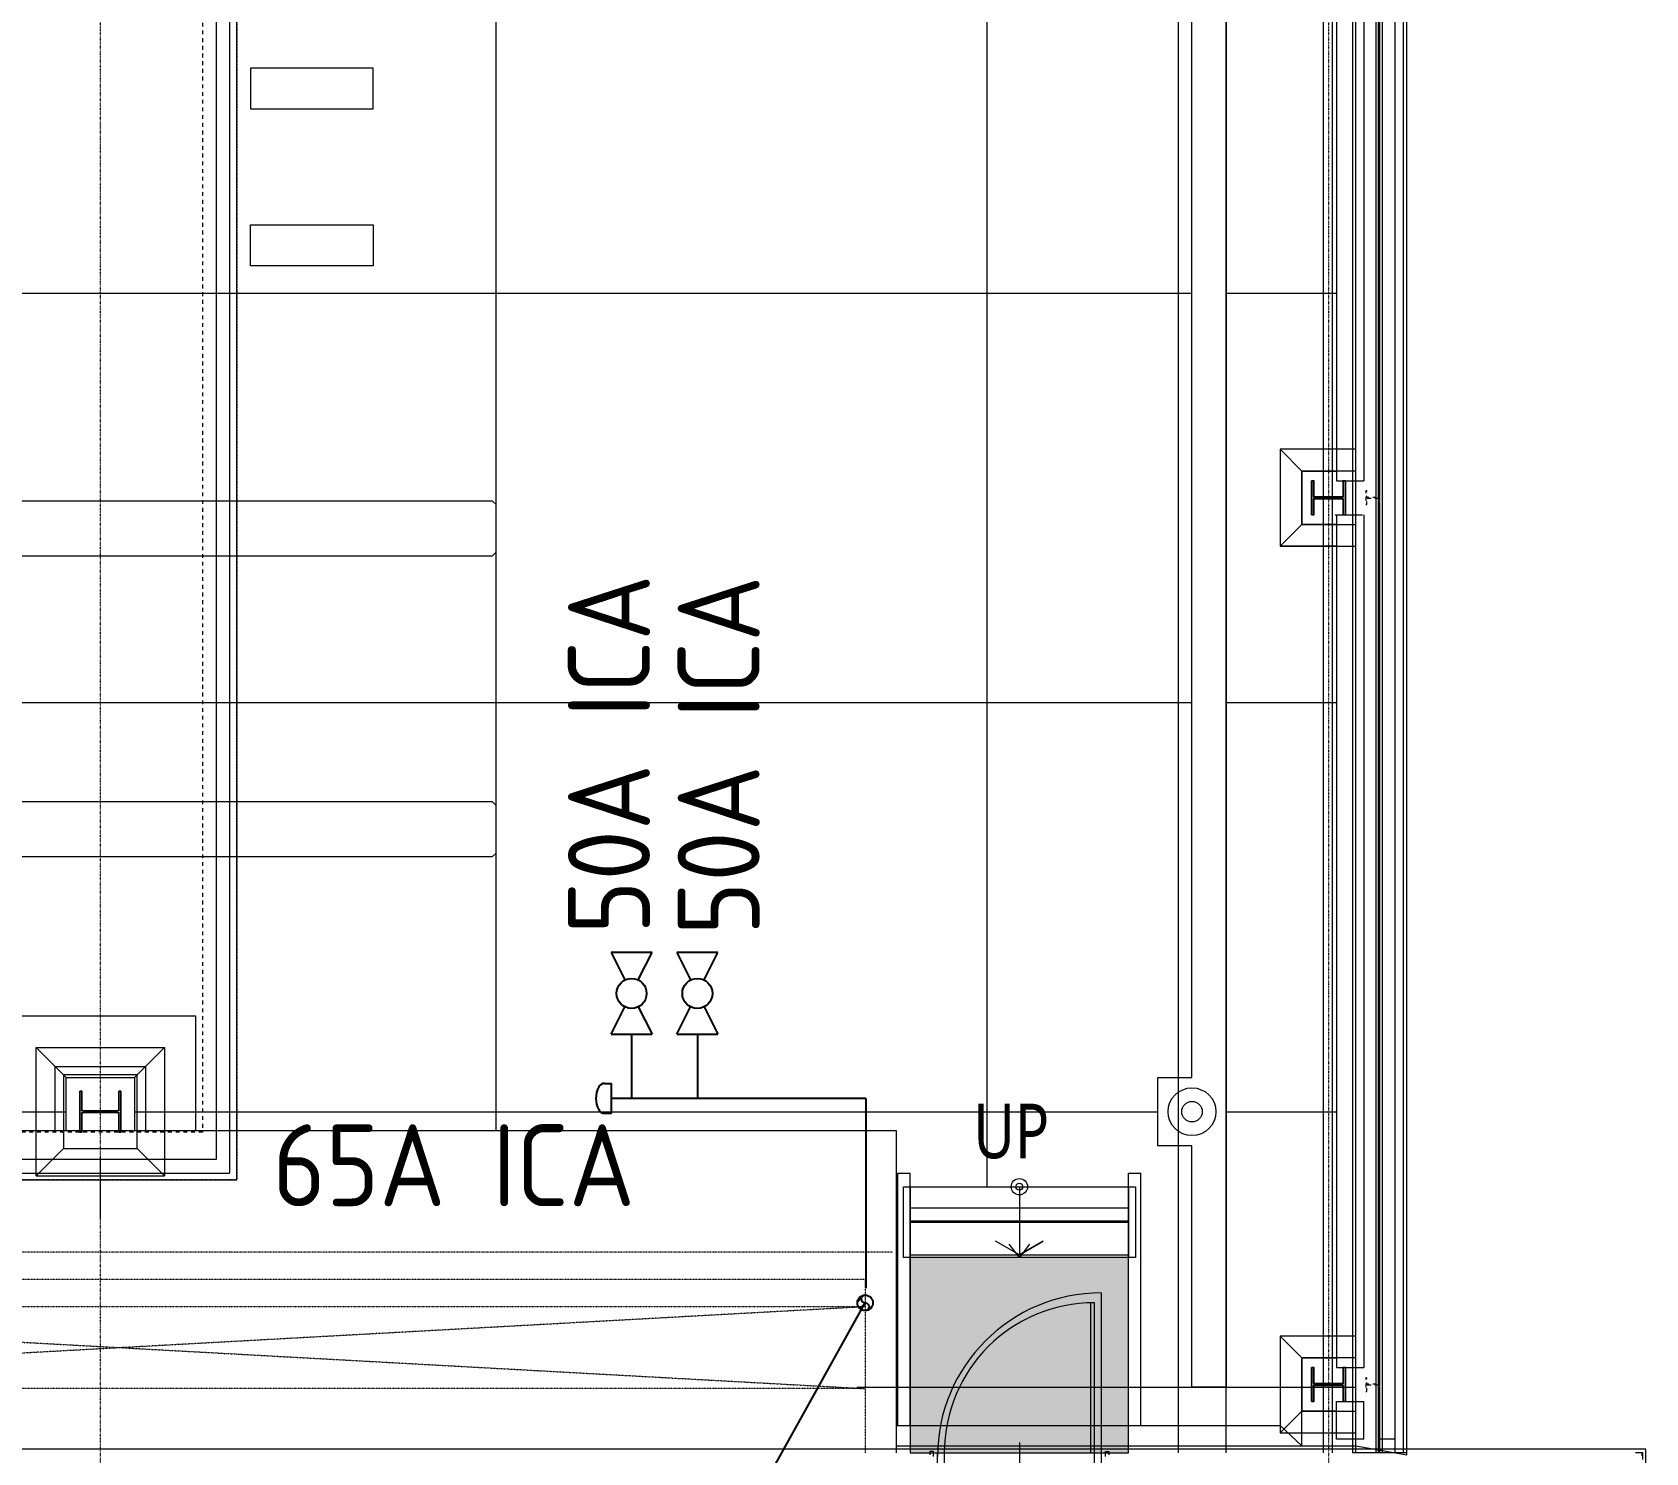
# Model space of a CAD drawing. Extents: x -32000 to 401936, y -48083 to 131250.
# Drawn here: x 252101 to 263925, y 30500 to 40912 of the extents above; entities that cross this region are included whole.
import ezdxf

# ---------------------------------------------------------------- set-up
doc = ezdxf.new("R2010")
doc.units = 0
doc.header["$LTSCALE"] = 10
for name, pattern in [('H12PL4$0$JJP_三點線', [0.9, 0.3, -0.15, 0, -0.15, 0, -0.15, 0, -0.15]), ('H12PL4$0$JJP_虛線(退縮線、投影線、地下室範圍、非屬本工程、圖面分區)', [0.45, 0.3, -0.15]), ('H12PL4$0$TAI_虛線', [5.644, 2.822, -2.822]), ('XFM7P40ICA$0$H12PL4$0$CENTERK1', [0.0983, 0.0833, -0.005, 0.005, -0.005]), ('XFM7P40ICA$0$H12PL4$0$DOTK1', [0.01, 0.005, -0.005]), ('XFM7P40ICA$0$H12PL4$0$JJP_三點線', [0.9, 0.3, -0.15, 0, -0.15, 0, -0.15, 0, -0.15]), ('XFM7P40ICA$0$H12PL4$0$JJP_虛線(退縮線、投影線、地下室範圍、非屬本工程、圖面分區)', [0.45, 0.3, -0.15]), ('XFM7P40ICA$0$H12PL4$0$TAI_虛線', [5.644, 2.822, -2.822])]:
    doc.linetypes.add(name, pattern=pattern)
for name, color, linetype in [('H12PL4$0$A-STRS', 252, 'Continuous'), ('H12PL4$0$A-TEXT', 252, 'Continuous'), ('H12PL4$0$A-WALL-EX', 252, 'Continuous'), ('H12PL4$0$Door', 252, 'Continuous'), ('H12PL4$0$Hattch', 252, 'Continuous'), ('H12PL4$0$S-COL', 252, 'Continuous'), ('H12PL4$0$S-GRID', 252, 'Continuous'), ('H12PL4$0$S-SLAB-SHOW', 252, 'Continuous'), ('XFM7P40ICA$0$H12PL4$0$A-WALL-EX', 252, 'Continuous'), ('XFM7P40ICA$0$H12PL4$0$Hattch', 252, 'Continuous'), ('XFM7P40ICA$0$H12PL4$0$L40_19_DRAN', 252, 'Continuous'), ('XFM7P40ICA$0$H12PL4$0$L40_19_KAIDAN', 252, 'Continuous'), ('XFM7P40ICA$0$H12PL4$0$L40_19_MEJI', 252, 'Continuous'), ('XFM7P40ICA$0$H12PL4$0$L40_19_SIAGE1', 252, 'Continuous'), ('XFM7P40ICA$0$H12PL4$0$L40_19_SIAGE2', 252, 'Continuous'), ('XFM7P40ICA$0$H12PL4$0$L40_19_STEEL2', 252, 'Continuous'), ('XFM7P40ICA$0$H12PL4$0$L40_19_SUGATA2', 252, 'Continuous'), ('XFM7P40ICA$0$H12PL4$0$L40_19_SUGATA3', 252, 'Continuous'), ('XFM7P40ICA$0$H12PL4$0$L40_19_SUGATAD', 252, 'Continuous'), ('XFM7P40ICA$0$H12PL4$0$L40_19_TATEGU1', 252, 'Continuous'), ('XFM7P40ICA$0$H12PL4$0$L40_19_TATEGU3', 252, 'Continuous'), ('XFM7P40ICA$0$H12PL4$0$L40_19_TEMP', 252, 'Continuous'), ('XFM7P40ICA$0$H12PL4$0$L40_19_設備基礎', 252, 'Continuous'), ('XFM7P40ICA$0$H12PL4$0$S-COL', 252, 'Continuous'), ('XFM7P40ICA$0$H12PL4$0$S-GRID', 252, 'Continuous'), ('XFM7P40ICA$0$PIPE', 2, 'Continuous'), ('XFM7P40ICA$0$PIPE-TEXT', 1, 'Continuous'), ('XFM7P40ICA$0$U-ICA-PIPE-P2', 4, 'Continuous'), ('XFM7P40ICA$0$U-ICA-TXT', 3, 'Continuous'), ('XFM7P40ICA$0$U-ICA-VALVE', 2, 'Continuous')]:
    doc.layers.add(name, color=color, linetype=linetype)
doc.styles.add('H12PL4$0$Standard', font='', dxfattribs={"width": 0.8})
doc.styles.add('XFM7P40ICA$0$aa-txt', font='isocp.shx', dxfattribs={"bigfont": 'chineset'})
doc.styles.get('H12PL4$0$Standard').set_extended_font_data('Microsoft JhengHei')

# ---------------------------------------------------------------- blocks, each defined once
blk = doc.blocks.new('XFM7P40ICA$0$H12PL4')
at = {"layer": 'XFM7P40ICA$0$H12PL4$0$Hattch', "linetype": 'Continuous', "lineweight": 0}
for points in [[(261725, 37375), (261725, 37625), (261705, 37625), (261705, 37507.5), (261495, 37507.5), (261495, 37625), (261475, 37625), (261475, 37375), (261495, 37375), (261495, 37492.5), (261705, 37492.5), (261705, 37375)], [(252450, 33150), (252450, 32850), (252465, 32850), (252465, 32995), (252735, 32995), (252735, 32850), (252750, 32850), (252750, 33150), (252735, 33150), (252735, 33005), (252465, 33005), (252465, 33150)], [(261725, 30875), (261725, 31125), (261705, 31125), (261705, 31007.5), (261495, 31007.5), (261495, 31125), (261475, 31125), (261475, 30875), (261495, 30875), (261495, 30992.5), (261705, 30992.5), (261705, 30875)]]:
    blk.add_hatch(color=256, dxfattribs=at).paths.add_polyline_path(points)
at = {"layer": 'XFM7P40ICA$0$H12PL4$0$A-WALL-EX', "linetype": 'XFM7P40ICA$0$H12PL4$0$JJP_虛線(退縮線、投影線、地下室範圍、非屬本工程、圖面分區)', "lineweight": 0}
for p, q in [((261995, 30500), (261995, 90375)), ((253550, 32650), (253550, 87350)), ((253550, 32550), (253550, 32650)), ((244350, 32550), (253450, 32550)), ((253450, 32550), (253550, 32550))]:
    blk.add_line(p, q, dxfattribs=at)
at = {"layer": 'XFM7P40ICA$0$H12PL4$0$A-WALL-EX', "lineweight": 0}
for p, q in [((261800, 30500), (261800, 89960)), ((260500, 30500), (260500, 89560)), ((260850, 30500), (260850, 89560)), ((261630, 30500), (261630, 89560))]:
    blk.add_line(p, q, dxfattribs=at)
at = {"layer": 'XFM7P40ICA$0$H12PL4$0$A-WALL-EX', "linetype": 'XFM7P40ICA$0$H12PL4$0$JJP_虛線(退縮線、投影線、地下室範圍、非屬本工程、圖面分區)', "lineweight": 0, "flags": 128}
for points in [[(262090, 30500), (262090, 90490)], [(253600, 32550), (253600, 87500)], [(253450, 87350), (253450, 32650)], [(261975, 41200), (261975, 37550)], [(261975, 37450), (261975, 31050)], [(253450, 32650), (244350, 32650)], [(253600, 32500), (253600, 32550)], [(244300, 32500), (253600, 32500)], [(261975, 30950), (261975, 30500)], [(263295, 30525), (243075, 30525)], [(263925, 30525), (263295, 30525)], [(263925, -2657.9), (263925, 30525)], [(261995, 30500), (261975, 30500)], [(262090, 30500), (261995, 30500)]]:
    blk.add_lwpolyline(points, dxfattribs=at)
at = {"layer": 'XFM7P40ICA$0$H12PL4$0$A-WALL-EX', "lineweight": 0, "flags": 128}
for points in [[(262150, 30500), (262150, 90550)], [(261950, 30500), (261950, 90350)], [(261965, 90365), (261965, 30500)], [(261775, 90175), (261775, 30500)], [(262175, 30500), (262175, 90175)], [(261560, 89960), (261560, 30500)], [(261800, 30500), (261800, 89560)], [(262175, 30500), (261775, 30500)]]:
    blk.add_lwpolyline(points, dxfattribs=at)
at = {"layer": 'XFM7P40ICA$0$H12PL4$0$L40_19_DRAN', "lineweight": 0}
for radius in [175, 75]:
    blk.add_circle((260600, 33000), radius, dxfattribs=at)
at = {"layer": 'XFM7P40ICA$0$H12PL4$0$L40_19_KAIDAN', "lineweight": 0, "flags": 128}
blk.add_lwpolyline([(259335, 32450), (259335, 31950), (259510, 32050), (259335, 31950), (259160, 32050)], dxfattribs=at)
at = {"layer": 'XFM7P40ICA$0$H12PL4$0$L40_19_MEJI', "lineweight": 0}
for p, q in [((259100, 32450), (259100, 90200)), ((255500, 32860), (255500, 89775)), ((244130, 39000), (260600, 39000)), ((260850, 39000), (261660, 39000)), ((244130, 36000), (260600, 36000)), ((260850, 36000), (261660, 36000)), ((245350, 33000), (252350, 33000)), ((252850, 33000), (260350, 33000)), ((260850, 33000), (261660, 33000)), ((258145, 30980), (261800, 30980))]:
    blk.add_line(p, q, dxfattribs=at)
at = {"layer": 'XFM7P40ICA$0$H12PL4$0$L40_19_MEJI', "lineweight": 0, "flags": 128}
blk.add_lwpolyline([(260600, 30980), (260600, 32750), (260350, 32750), (260350, 33250), (260600, 33250), (260600, 45250), (260350, 45250), (260350, 45750), (260600, 45750), (260600, 60250), (260350, 60250), (260350, 60750), (260600, 60750), (260600, 75250), (260350, 75250), (260350, 75750), (260600, 75750), (260600, 89250), (260350, 89250), (260350, 89750), (260850, 89750), (260850, 30980)], close=True, dxfattribs=at)
blk.add_lwpolyline([(253300, 32860), (253300, 33700), (251900, 33700), (251900, 32860)], dxfattribs=at)
at = {"layer": 'XFM7P40ICA$0$H12PL4$0$L40_19_SIAGE1', "lineweight": 0, "flags": 128}
blk.add_lwpolyline([(263850.4, 30501.2), (263901.2, 30501.2), (263901.2, 30450.4)], dxfattribs=at)
blk.add_lwpolyline([(263850.4, 30501.2), (263901.2, 30501.2), (263901.2, 30450.4)], dxfattribs=at)
at = {"layer": 'XFM7P40ICA$0$H12PL4$0$L40_19_SIAGE2', "lineweight": 0, "flags": 128}
blk.add_lwpolyline([(263900, 30477.6), (263900, 30500.8)], dxfattribs=at)
at = {"layer": 'XFM7P40ICA$0$H12PL4$0$L40_19_STEEL2', "lineweight": 0, "flags": 128}
for points in [[(261725, 37625), (261725, 37375), (261711, 37375), (261711, 37487.5, 0.4142136), (261703, 37495.5), (261497, 37495.5, 0.4142136), (261489, 37487.5), (261489, 37375), (261475, 37375), (261475, 37625), (261489, 37625), (261489, 37512.5, 0.4142136), (261497, 37504.5), (261703, 37504.5, 0.4142136), (261711, 37512.5), (261711, 37625)], [(252750, 33150), (252750, 32850), (252735, 32850), (252735, 32982, 0.4142136), (252722, 32995), (252478, 32995, 0.4142136), (252465, 32982), (252465, 32850), (252450, 32850), (252450, 33150), (252465, 33150), (252465, 33018, 0.4142136), (252478, 33005), (252722, 33005, 0.4142136), (252735, 33018), (252735, 33150)], [(261725, 31125), (261725, 30875), (261711, 30875), (261711, 30987.5, 0.4142136), (261703, 30995.5), (261497, 30995.5, 0.4142136), (261489, 30987.5), (261489, 30875), (261475, 30875), (261475, 31125), (261489, 31125), (261489, 31012.5, 0.4142136), (261497, 31004.5), (261703, 31004.5, 0.4142136), (261711, 31012.5), (261711, 31125)]]:
    blk.add_lwpolyline(points, format="xyb", close=True, dxfattribs=at)
at = {"layer": 'XFM7P40ICA$0$H12PL4$0$L40_19_SUGATA2', "lineweight": 0}
for p, q in [((262175, 30485.5), (262175, 90575)), ((258435, 32860), (247105, 32860)), ((258435, 30500), (258435, 32860))]:
    blk.add_line(p, q, dxfattribs=at)
at = {"layer": 'XFM7P40ICA$0$H12PL4$0$L40_19_SUGATA3', "lineweight": 0}
for p, q in [((261660, 44875), (261660, 37625)), ((261860, 44875), (261860, 37625)), ((261405, 37695), (261245, 37855)), ((261660, 37855), (261245, 37855)), ((261245, 37855), (261245, 37145)), ((261660, 37625), (261860, 37625)), ((261650, 37375), (261850, 37375)), ((261650, 37375), (261850, 37375)), ((261660, 37375), (261660, 31125)), ((261860, 37375), (261860, 31125)), ((261405, 37305), (261245, 37145)), ((261660, 37145), (261245, 37145)), ((252350, 33250), (252270, 33330)), ((252930, 33330), (252850, 33250)), ((258445, 32550), (258535, 32550)), ((258445, 30700), (258445, 32550)), ((258535, 30700), (258535, 32550)), ((260135, 30700), (260135, 32550)), ((260135, 32550), (260225, 32550)), ((260225, 30700), (260225, 32550)), ((258535, 32450), (260135, 32450)), ((258535, 32200), (260135, 32200)), ((258535, 31950), (260135, 31950)), ((261245, 31355), (261245, 30700)), ((261660, 31355), (261245, 31355)), ((261405, 31195), (261245, 31355)), ((261405, 30550), (261405, 31195)), ((261405, 31195), (261660, 31195)), ((261660, 31125), (261860, 31125)), ((261660, 30875), (261860, 30875)), ((261660, 30875), (261860, 30875)), ((261660, 30600), (261660, 30875)), ((261860, 30600), (261860, 30875)), ((261650, 30805), (261405, 30805)), ((258435, 30700), (261245, 30700)), ((261405, 30550), (261245, 30700)), ((258435, 30550), (261800, 30550)), ((261860, 30600), (261660, 30600)), ((261800, 30550), (261800, 30600)), ((261800, 30550), (262175, 30485.5)), ((262091, 30600), (261975, 30600))]:
    blk.add_line(p, q, dxfattribs=at)
at = {"layer": 'XFM7P40ICA$0$H12PL4$0$L40_19_SUGATA3', "linetype": 'XFM7P40ICA$0$H12PL4$0$CENTERK1', "lineweight": 0, "flags": 128}
for points in [[(262090, 30600), (262090, 90490), (249160, 90490), (249160, 90090), (244150, 90090), (244150, 89975), (249275, 89975)], [(261975, 90375), (261975, 30600)]]:
    blk.add_lwpolyline(points, dxfattribs=at)
at = {"layer": 'XFM7P40ICA$0$H12PL4$0$L40_19_SUGATA3', "lineweight": 0, "flags": 128}
for points in [[(261660, 37305), (261405, 37305), (261405, 37695), (261660, 37695)], [(252270, 32860), (252270, 33330), (252930, 33330), (252930, 32860)], [(252350, 32860), (252350, 33250), (252850, 33250), (252850, 32860)]]:
    blk.add_lwpolyline(points, dxfattribs=at)
at = {"layer": 'XFM7P40ICA$0$H12PL4$0$L40_19_SUGATA3', "lineweight": 0}
blk.add_circle((259335, 32450), 60, dxfattribs=at)
at = {"layer": 'XFM7P40ICA$0$H12PL4$0$L40_19_SUGATAD', "linetype": 'XFM7P40ICA$0$H12PL4$0$DOTK1', "lineweight": 0}
for p, q in [((253600, 87500), (253600, 32500)), ((253600, 32500), (244600, 32500)), ((258405, 31970), (247105, 31970)), ((258205, 31770), (247305, 31770)), ((258205, 31770), (258205, 30500)), ((258205, 31570), (247305, 31570)), ((247305, 31570), (258205, 30970)), ((258205, 31570), (247305, 30970)), ((258205, 30970), (247305, 30970))]:
    blk.add_line(p, q, dxfattribs=at)
at = {"layer": 'XFM7P40ICA$0$H12PL4$0$L40_19_TATEGU1', "lineweight": 0, "flags": 128}
for points in [[(258705, 30472), (258705, 30510), (258680, 30510), (258680, 30485)], [(259965, 30472), (259965, 30510), (259990, 30510), (259990, 30485)]]:
    blk.add_lwpolyline(points, dxfattribs=at)
at = {"layer": 'XFM7P40ICA$0$H12PL4$0$L40_19_TATEGU3', "lineweight": 0}
for p, q in [((259935, 31672), (259935, 30472)), ((259335, 30575), (259335, 30275))]:
    blk.add_line(p, q, dxfattribs=at)
blk.add_arc((259935, 30472), 1200, 90, 180, dxfattribs=at)
at = {"layer": 'XFM7P40ICA$0$H12PL4$0$L40_19_TEMP', "lineweight": 0}
blk.add_line((252600, 32670), (252600, 32220), dxfattribs=at)
at = {"layer": 'XFM7P40ICA$0$H12PL4$0$L40_19_設備基礎', "lineweight": 0, "flags": 128}
for points in [[(253700, 40650), (253700, 40350), (254600, 40350), (254600, 40650)], [(253700, 39200), (253700, 39500), (254600, 39500), (254600, 39200)], [(251825, 37075), (255475, 37075), (255500, 37100), (255500, 37450), (255475, 37475), (251825, 37475), (251800, 37450), (251800, 37100)], [(251825, 34870), (255475, 34870), (255500, 34895), (255500, 35245), (255475, 35270), (251825, 35270), (251800, 35245), (251800, 34895)]]:
    blk.add_lwpolyline(points, close=True, dxfattribs=at)
at = {"layer": 'XFM7P40ICA$0$H12PL4$0$S-COL', "lineweight": 0, "flags": 128}
for points in [[(261245, 37855), (261245, 37145)], [(261245, 37855), (261405, 37695)], [(261800, 37855), (261245, 37855)], [(261800, 37145), (261800, 37305), (261800, 37695), (261800, 37855)], [(261405, 37695), (261405, 37305)], [(261800, 37695), (261405, 37695)], [(261245, 37145), (261405, 37305)], [(261405, 37305), (261800, 37305)], [(261245, 37145), (261800, 37145)], [(252130, 32530), (252130, 33470)], [(252330, 33270), (252130, 33470)], [(252130, 33470), (253070, 33470)], [(253070, 33470), (252870, 33270)], [(253070, 33470), (253070, 32530)], [(252330, 33270), (252330, 32730)], [(252870, 33270), (252330, 33270)], [(252870, 32730), (252870, 33270)], [(252330, 32730), (252130, 32530)], [(252330, 32730), (252870, 32730)], [(253070, 32530), (252870, 32730)], [(252130, 32530), (253070, 32530)], [(261245, 31355), (261245, 30645)], [(261245, 31355), (261405, 31195)], [(261800, 31355), (261245, 31355)], [(261800, 30645), (261800, 30805), (261800, 31195), (261800, 31355)], [(261405, 31195), (261405, 30805)], [(261800, 31195), (261405, 31195)], [(261245, 30645), (261405, 30805)], [(261405, 30805), (261800, 30805)], [(261245, 30645), (261800, 30645)]]:
    blk.add_lwpolyline(points, dxfattribs=at)
for points in [[(261725, 37375), (261725, 37625), (261705, 37625), (261705, 37507.5), (261495, 37507.5), (261495, 37625), (261475, 37625), (261475, 37375), (261495, 37375), (261495, 37492.5), (261705, 37492.5), (261705, 37375)], [(252450, 33150), (252450, 32850), (252465, 32850), (252465, 32995), (252735, 32995), (252735, 32850), (252750, 32850), (252750, 33150), (252735, 33150), (252735, 33005), (252465, 33005), (252465, 33150)], [(261725, 30875), (261725, 31125), (261705, 31125), (261705, 31007.5), (261495, 31007.5), (261495, 31125), (261475, 31125), (261475, 30875), (261495, 30875), (261495, 30992.5), (261705, 30992.5), (261705, 30875)]]:
    blk.add_lwpolyline(points, close=True, dxfattribs=at)
at = {"layer": 'XFM7P40ICA$0$H12PL4$0$S-COL', "linetype": 'XFM7P40ICA$0$H12PL4$0$TAI_虛線', "lineweight": 0, "flags": 128}
for points in [[(261975, 37450), (261975, 37550), (261970, 37550), (261970, 37502.5), (261880, 37502.5), (261880, 37550), (261875, 37550), (261875, 37450), (261880, 37450), (261880, 37497.5), (261970, 37497.5), (261970, 37450)], [(261975, 30950), (261975, 31050), (261970, 31050), (261970, 31002.5), (261880, 31002.5), (261880, 31050), (261875, 31050), (261875, 30950), (261880, 30950), (261880, 30997.5), (261970, 30997.5), (261970, 30950)]]:
    blk.add_lwpolyline(points, close=True, dxfattribs=at)
at = {"layer": 'XFM7P40ICA$0$H12PL4$0$S-GRID', "linetype": 'XFM7P40ICA$0$H12PL4$0$JJP_三點線', "lineweight": 0}
for p, q in [((252600, 128250), (252600, -28000)), ((261600, 128250), (261600, -28000))]:
    blk.add_line(p, q, dxfattribs=at)
blk = doc.blocks.new('*U359')
for p, q in [((-150, 75), (-49.2, 24.6)), ((150, 75), (49.2, 24.6)), ((-49.2, -24.6), (-150, -75)), ((49.2, -24.6), (150, -75))]:
    blk.add_line(p, q)
for points in [[(-150, 75), (-150, -75)], [(150, -75), (150, 75)]]:
    blk.add_lwpolyline(points)
blk.add_circle((0, 0), 55)
blk = doc.blocks.new('XFM7P40ICA$0$Ca-065')
for p, q in [((-3.65, -1.73), (-3.65, 0)), ((3.65, 0), (-3.65, 0)), ((3.65, -1.73), (3.65, 0))]:
    blk.add_line(p, q)
for centre, radius, start, end in [((-2.09, -1.73), 1.56, 180, 241.7155), ((0, 2.16), 5.98, 241.7155, 298.2845), ((2.09, -1.73), 1.56, 298.2845, 0)]:
    blk.add_arc(centre, radius, start, end)
blk = doc.blocks.new('XFM7P40ICA')
at = {"layer": 'XFM7P40ICA$0$PIPE'}
h = blk.add_hatch(dxfattribs=at)
h.set_pattern_fill('ANSI31', color=256, scale=15, style=0)
h.set_pattern_definition([(45, (220888.756, -32459.457), (-33.67596, 33.67596), [])])
edge = h.paths.add_edge_path()
edge.add_arc((258205, 31598.575), 57.15, 90, 270)
edge.add_arc((258205, 31570), 28.575, 270, 450)
edge.add_arc((258205, 31627.15), 28.575, 90, 270, ccw=False)
blk.add_lwpolyline([(258205, 31655.725, 1), (258205, 31598.575, -1), (258205, 31541.425, -1)], format="xyb", close=True, dxfattribs=at)
blk.add_circle((258205, 31598.575), 57.15, dxfattribs=at)
at = {"layer": 'XFM7P40ICA$0$PIPE-TEXT'}
blk.add_lwpolyline([(257239.63675, 29860.78391), (258205, 31598.575), (258205, 31598.575)], dxfattribs=at)
at = {"layer": 'XFM7P40ICA$0$U-ICA-PIPE-P2'}
for p, q in [((256493.46005, 33566.98529), (256493.46005, 33097.52011)), ((256975.1672, 33566.98529), (256975.1672, 33097.52011)), ((257137.25736, 33097.52011), (256345.94405, 33097.52011)), ((258210.1933, 33097.52011), (256393.61554, 33097.52011)), ((258210.1933, 33097.52011), (258210.1933, 31705.34791))]:
    blk.add_line(p, q, dxfattribs=at)
blk.add_blockref('XFM7P40ICA$0$H12PL4', (0, 0))
at = {"layer": 'XFM7P40ICA$0$U-ICA-PIPE-P2', "xscale": 30, "yscale": 30, "zscale": 30, "rotation": 270}
blk.add_blockref('XFM7P40ICA$0$Ca-065', (256345.94405, 33097.52011), dxfattribs=at)
at = {"layer": 'XFM7P40ICA$0$U-ICA-VALVE', "xscale": 2, "yscale": 2, "zscale": 2, "rotation": 89.99999999999999}
for p in [(256493.46005, 33866.98529), (256975.1672, 33866.98529)]:
    blk.add_blockref('*U359', p, dxfattribs=at)
at = {"layer": 'XFM7P40ICA$0$U-ICA-TXT', "style": 'XFM7P40ICA$0$aa-txt'}
for p in [(256627.37134, 34301.89026), (257431.03187, 34293.53258)]:
    blk.add_text('50A ICA', height=600, rotation=90, dxfattribs=at).set_placement(p)
blk.add_text('65A ICA', height=600, dxfattribs=at).set_placement((253861.67015, 32307.35522))
blk = doc.blocks.new('H12PL4$0$萬用門(22改)-REVISED[5]_1')
at = {"layer": 'H12PL4$0$Door', "color": 5, "lineweight": 0}
for p, q in [((25988.5, 3160), (25985.5, 3160)), ((25985.5, 3160), (25985.5, 3050)), ((25988.5, 3050), (25988.5, 3160)), ((25873.5, 3050), (25878.5, 3050)), ((25873.5, 3038), (25873.5, 3050)), ((25878.5, 3050), (25878.5, 3038)), ((25985.5, 3050), (25988.5, 3050)), ((25988.5, 3050), (25993.5, 3050)), ((25988.5, 3038), (25988.5, 3050)), ((25993.5, 3050), (25993.5, 3038)), ((25878.5, 3038), (25873.5, 3038)), ((25993.5, 3038), (25988.5, 3038))]:
    blk.add_line(p, q, dxfattribs=at)
blk.add_arc((25988.5, 3050), 110, 90, 180, dxfattribs=at)
blk = doc.blocks.new('H12PL4')
at = {"layer": 'H12PL4$0$Hattch', "linetype": 'Continuous', "lineweight": 0}
blk.add_hatch(color=256, dxfattribs=at).paths.add_polyline_path([(258535, 30500), (260135, 30500), (260135, 31930), (258535, 31930)])
at = {"layer": 'H12PL4$0$A-STRS', "lineweight": 0}
for p, q in [((258485, 31930), (258485, 32450)), ((258485, 32450), (258535, 32450)), ((258535, 32450), (258535, 31930)), ((258535, 31930), (258535, 32450)), ((258535, 32450), (260135, 32450)), ((258535, 32450), (260135, 32450)), ((258535, 32190), (258535, 32450)), ((259335, 32450), (259335, 32190)), ((260135, 31930), (260135, 32450)), ((260135, 32450), (260185, 32450)), ((260135, 32450), (260135, 31930)), ((260135, 32450), (260135, 32190)), ((260185, 32450), (260185, 31930)), ((258535, 32190), (260135, 32190)), ((260135, 32190), (258535, 32190)), ((258535, 32190), (260135, 32190)), ((258535, 31930), (258535, 32190)), ((259335, 32190), (259335, 31930)), ((260135, 32190), (260135, 31930)), ((258535, 31930), (258485, 31930)), ((260135, 31930), (258535, 31930)), ((260135, 31930), (258535, 31930)), ((259335, 31930), (259260, 32030)), ((259410, 32030), (259335, 31930)), ((260185, 31930), (260135, 31930))]:
    blk.add_line(p, q, dxfattribs=at)
at = {"layer": 'H12PL4$0$A-STRS', "linetype": 'H12PL4$0$JJP_虛線(退縮線、投影線、地下室範圍、非屬本工程、圖面分區)', "lineweight": 0}
blk.add_line((260135, 32293.08), (258535, 32293.08), dxfattribs=at)
at = {"layer": 'H12PL4$0$A-STRS', "lineweight": 0, "flags": 128}
blk.add_lwpolyline([(259360, 32450, -1), (259310, 32450, -1)], format="xyb", close=True, dxfattribs=at)
at = {"layer": 'H12PL4$0$A-WALL-EX', "lineweight": 0}
blk.add_line((261800, 30500), (261800, 89960), dxfattribs=at)
at = {"layer": 'H12PL4$0$A-WALL-EX', "lineweight": 0, "flags": 128}
for points in [[(262150, 30500), (262150, 90550)], [(262150, 30500), (262150, 90550)], [(261950, 30500), (261950, 90350)], [(261965, 90365), (261965, 30500)], [(261775, 90175), (261775, 30500)], [(262175, 30500), (262175, 90175)], [(261560, 89960), (261560, 30500)], [(262175, 30500), (261775, 30500)]]:
    blk.add_lwpolyline(points, dxfattribs=at)
at = {"layer": 'H12PL4$0$S-COL', "lineweight": 0, "flags": 128}
for points in [[(261245, 37855), (261245, 37145)], [(261245, 37855), (261405, 37695)], [(261800, 37855), (261245, 37855)], [(261800, 37145), (261800, 37305), (261800, 37695), (261800, 37855)], [(261405, 37695), (261405, 37305)], [(261800, 37695), (261405, 37695)], [(261245, 37145), (261405, 37305)], [(261405, 37305), (261800, 37305)], [(261245, 37145), (261800, 37145)], [(252130, 32530), (252130, 33470)], [(252330, 33270), (252130, 33470)], [(252130, 33470), (253070, 33470)], [(253070, 33470), (252870, 33270)], [(253070, 33470), (253070, 32530)], [(252330, 33270), (252330, 32730)], [(252870, 33270), (252330, 33270)], [(252870, 32730), (252870, 33270)], [(252330, 32730), (252130, 32530)], [(252330, 32730), (252870, 32730)], [(253070, 32530), (252870, 32730)], [(252130, 32530), (253070, 32530)], [(261245, 31355), (261245, 30645)], [(261245, 31355), (261405, 31195)], [(261800, 31355), (261245, 31355)], [(261800, 30645), (261800, 30805), (261800, 31195), (261800, 31355)], [(261405, 31195), (261405, 30805)], [(261800, 31195), (261405, 31195)], [(261245, 30645), (261405, 30805)], [(261405, 30805), (261800, 30805)], [(261245, 30645), (261800, 30645)]]:
    blk.add_lwpolyline(points, dxfattribs=at)
for points in [[(261725, 37375), (261725, 37625), (261705, 37625), (261705, 37507.5), (261495, 37507.5), (261495, 37625), (261475, 37625), (261475, 37375), (261495, 37375), (261495, 37492.5), (261705, 37492.5), (261705, 37375)], [(252450, 33150), (252450, 32850), (252465, 32850), (252465, 32995), (252735, 32995), (252735, 32850), (252750, 32850), (252750, 33150), (252735, 33150), (252735, 33005), (252465, 33005), (252465, 33150)], [(261725, 30875), (261725, 31125), (261705, 31125), (261705, 31007.5), (261495, 31007.5), (261495, 31125), (261475, 31125), (261475, 30875), (261495, 30875), (261495, 30992.5), (261705, 30992.5), (261705, 30875)]]:
    blk.add_lwpolyline(points, close=True, dxfattribs=at)
at = {"layer": 'H12PL4$0$S-COL', "linetype": 'H12PL4$0$TAI_虛線', "lineweight": 0, "flags": 128}
for points in [[(261975, 37450), (261975, 37550), (261970, 37550), (261970, 37502.5), (261880, 37502.5), (261880, 37550), (261875, 37550), (261875, 37450), (261880, 37450), (261880, 37497.5), (261970, 37497.5), (261970, 37450)], [(261975, 30950), (261975, 31050), (261970, 31050), (261970, 31002.5), (261880, 31002.5), (261880, 31050), (261875, 31050), (261875, 30950), (261880, 30950), (261880, 30997.5), (261970, 30997.5), (261970, 30950)]]:
    blk.add_lwpolyline(points, close=True, dxfattribs=at)
at = {"layer": 'H12PL4$0$S-GRID', "linetype": 'H12PL4$0$JJP_三點線', "lineweight": 0}
for p, q in [((252600, 128250), (252600, -28000)), ((261600, 128250), (261600, -28000))]:
    blk.add_line(p, q, dxfattribs=at)
at = {"layer": 'H12PL4$0$S-SLAB-SHOW', "lineweight": 0}
for p, q in [((260500, 30500), (260500, 89560)), ((260850, 30500), (260850, 89560)), ((261630, 30500), (261630, 89560))]:
    blk.add_line(p, q, dxfattribs=at)
at = {"layer": 'H12PL4$0$S-SLAB-SHOW', "lineweight": 0, "flags": 128}
blk.add_lwpolyline([(261800, 30500), (261800, 89560)], dxfattribs=at)
at = {"layer": 'H12PL4$0$S-SLAB-SHOW', "linetype": 'H12PL4$0$TAI_虛線', "lineweight": 0, "flags": 128}
for points in [[(253350, 87149.68), (253350, 32850)], [(253350, 32850), (244371.03, 32850)]]:
    blk.add_lwpolyline(points, dxfattribs=at)
at = {"layer": 'H12PL4$0$S-SLAB-SHOW', "lineweight": 0, "flags": 128}
blk.add_lwpolyline([(258535, 30500), (260135, 30500), (260135, 31930), (258535, 31930)], close=True, dxfattribs=at)
at = {"layer": 'H12PL4$0$Door', "lineweight": 0, "xscale": 10, "yscale": 10, "zscale": 10}
blk.add_blockref('H12PL4$0$萬用門(22改)-REVISED[5]_1', (0, 0), dxfattribs=at)
at = {"layer": 'H12PL4$0$A-TEXT', "linetype": 'Continuous', "lineweight": 0, "insert": (258997.7, 32855.51), "char_height": 400, "attachment_point": 4, "style": 'H12PL4$0$Standard'}
blk.add_mtext('\\A1;UP', dxfattribs=at)

msp = doc.modelspace()

# ---------------------------------------------------------------- block references
msp.add_blockref('XFM7P40ICA', (0, 0))

# ---------------------------------------------------------------- next in the draw order: block references
msp.add_blockref('H12PL4', (0, 0))

doc.saveas('drawing.dxf')
